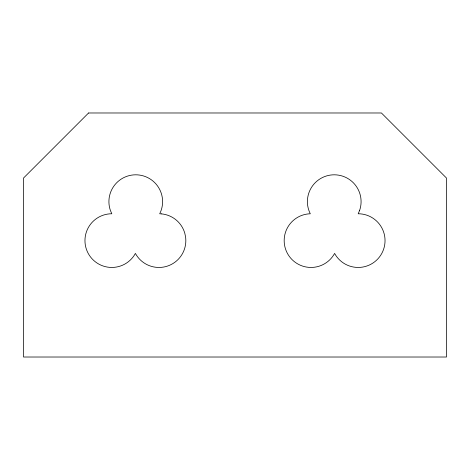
<?xml version="1.0" encoding="UTF-8"?>
<svg xmlns="http://www.w3.org/2000/svg" width="470" height="470" viewBox="0 0 470 470"><rect width="100%" height="100%" fill="white"/><g stroke="black" fill="none" stroke-linecap="round" stroke-linejoin="round"><path stroke-width="0.7" d="M359.579 210.519L358.199 213.762A26.843 26.843 0 0 1 384.672 236.175A26.843 26.843 0 0 1 366.935 265.991A26.843 26.843 0 0 1 334.605 253.418A26.843 26.843 0 0 1 288.134 254.64A26.843 26.843 0 0 1 310.294 213.774A26.843 26.843 0 0 1 332.472 174.863A26.843 26.843 0 0 1 359.579 210.519M88.577 112.982L23.5 178.059L23.5 357.018L446.5 357.018L446.5 178.059L381.423 112.982L88.577 112.982M161.486 213.879L159.706 213.774A26.843 26.843 0 0 0 137.528 174.863A26.843 26.843 0 0 0 110.421 210.519L111.801 213.762A26.843 26.843 0 0 0 85.329 236.175A26.843 26.843 0 0 0 103.065 265.991A26.843 26.843 0 0 0 135.395 253.418A26.843 26.843 0 0 0 185.538 236.651L184.775 233.167A26.843 26.843 0 0 0 161.486 213.879"/></g></svg>
